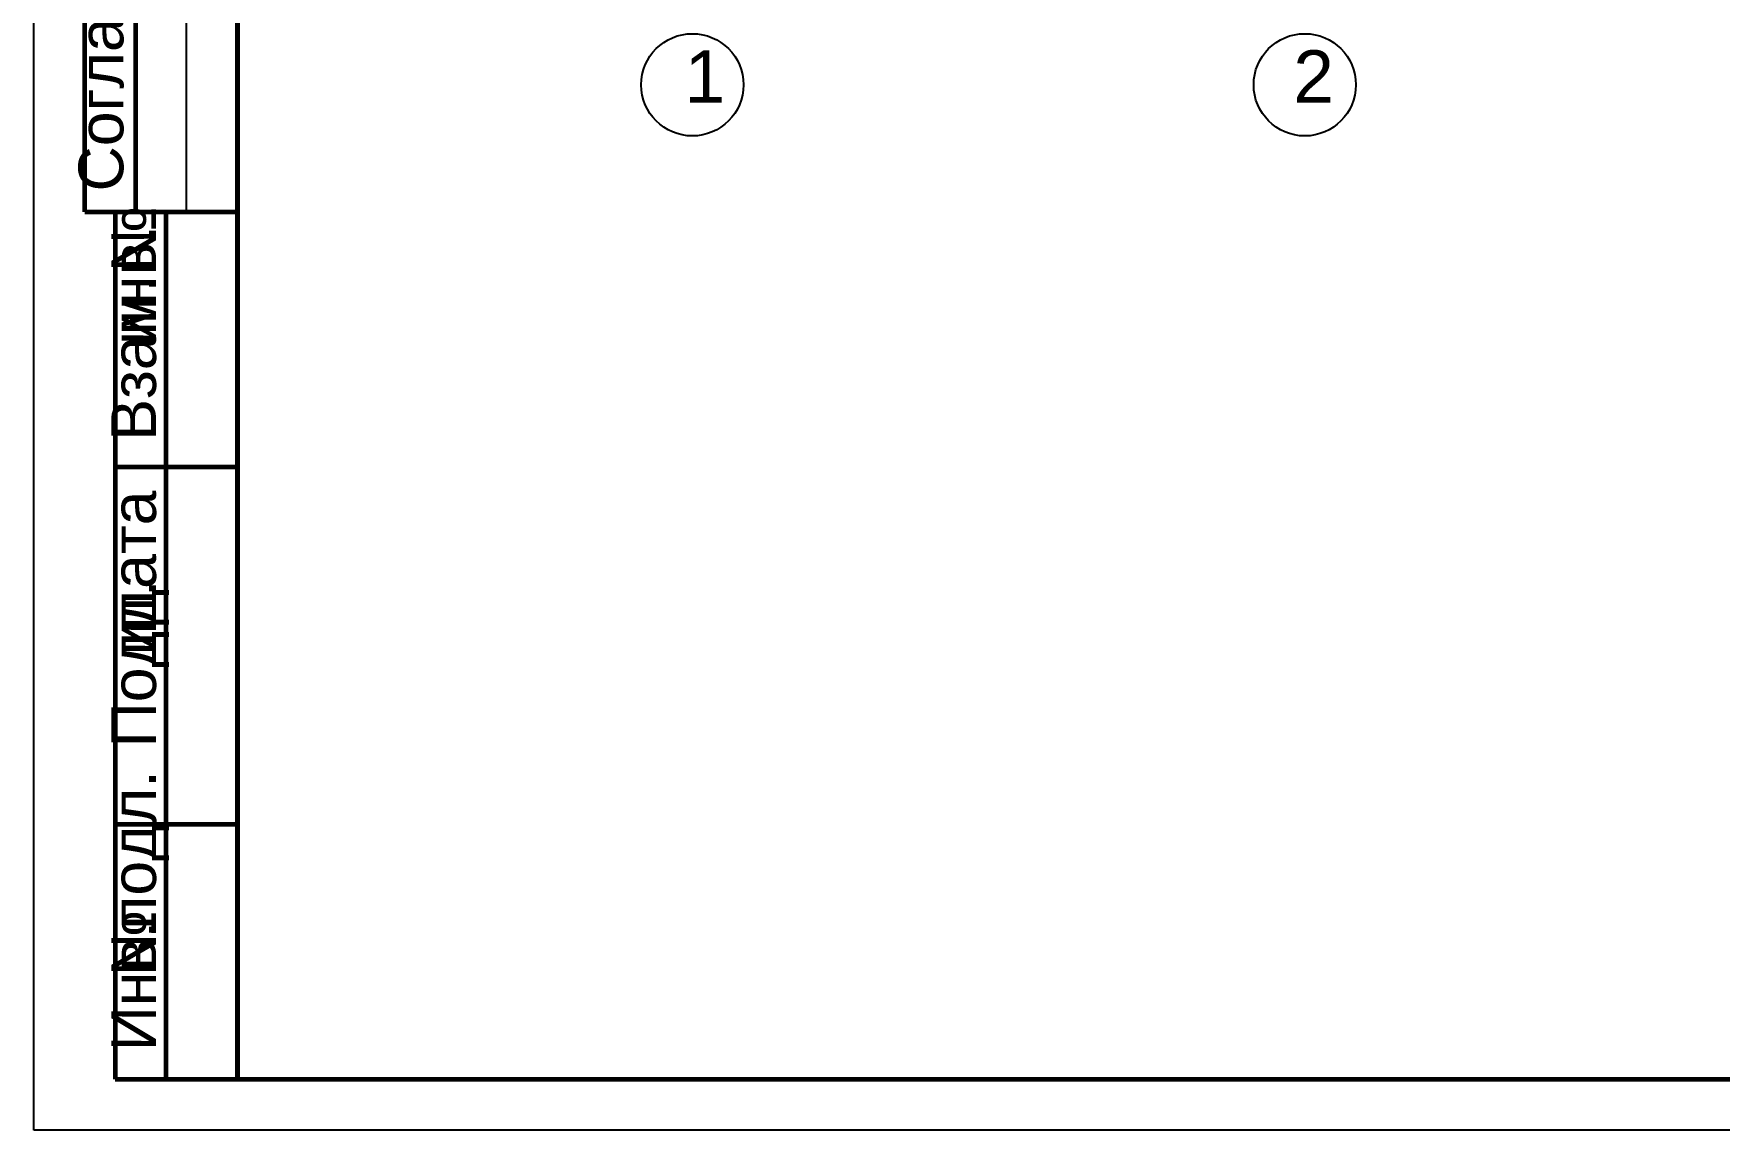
# Model space of a CAD drawing. Extents: x 8 to 21351, y 0 to 420.
# Drawn here: x 13472.2 to 13637.3, y 0.1 to 107.5 of the extents above; entities that cross this region are included whole.
import ezdxf

# ---------------------------------------------------------------- set-up
doc = ezdxf.new("R2010")
doc.units = 0
doc.styles.add('TEYPDFCAD_TEXT', font='arial.ttf')

msp = doc.modelspace()

# ---------------------------------------------------------------- linework, layer by layer
at = {"lineweight": 25}
for p, q in [((13472.18, 0.06), (13472.18, 296.97)), ((13487.16, 90.06), (13487.16, 155.07)), ((13892.1, 0.06), (13472.18, 0.06))]:
    msp.add_line(p, q, dxfattribs=at)
at = {"lineweight": 60}
for p, q in [((13477.17, 90.06), (13477.17, 155.07)), ((13482.17, 90.06), (13482.17, 155.07)), ((13492.16, 5.06), (13492.16, 155.07)), ((13477.17, 90.06), (13492.16, 90.06)), ((13480.16, 90.06), (13480.16, 5.06)), ((13485.17, 5.06), (13485.17, 90.06)), ((13480.16, 65.07), (13492.16, 65.07)), ((13480.16, 30.06), (13492.16, 30.06)), ((13480.16, 5.06), (13492.16, 5.06))]:
    msp.add_line(p, q, dxfattribs=at)
msp.add_lwpolyline([(13492.16, 5.06), (13887.15, 5.06), (13887.15, 292.06), (13492.16, 292.06)], close=True, dxfattribs=at)
at = {"lineweight": 25}
for centre in [(13536.72, 102.5), (13596.73, 102.5)]:
    msp.add_circle(centre, 5.01, dxfattribs=at)

# ---------------------------------------------------------------- texts
at = {"color": 7, "style": 'TEYPDFCAD_TEXT'}
for s, height, p in [('Согласовано', 4.3921, (13480.96, 92.05)), ('№', 4.39, (13484.16, 84.08)), ('инв.', 4.392, (13484.16, 77)), ('Взам.', 4.392, (13484.16, 67.63)), ('дата', 4.392, (13484.16, 49.53)), ('Подп.', 4.392, (13484.16, 37.59)), ('и', 4.39, (13484.16, 46.6)), ('подл.', 4.392, (13484.16, 19.73)), ('№', 4.39, (13484.16, 15.1)), ('Инв.', 4.392, (13484.16, 7.81))]:
    msp.add_text(s, height=height, rotation=90, dxfattribs=at).set_placement(p)
for s, p in [('1', (13535.95, 100.75)), ('2', (13595.6, 100.75))]:
    msp.add_text(s, height=5.13, dxfattribs=at).set_placement(p)

doc.saveas('drawing.dxf')
